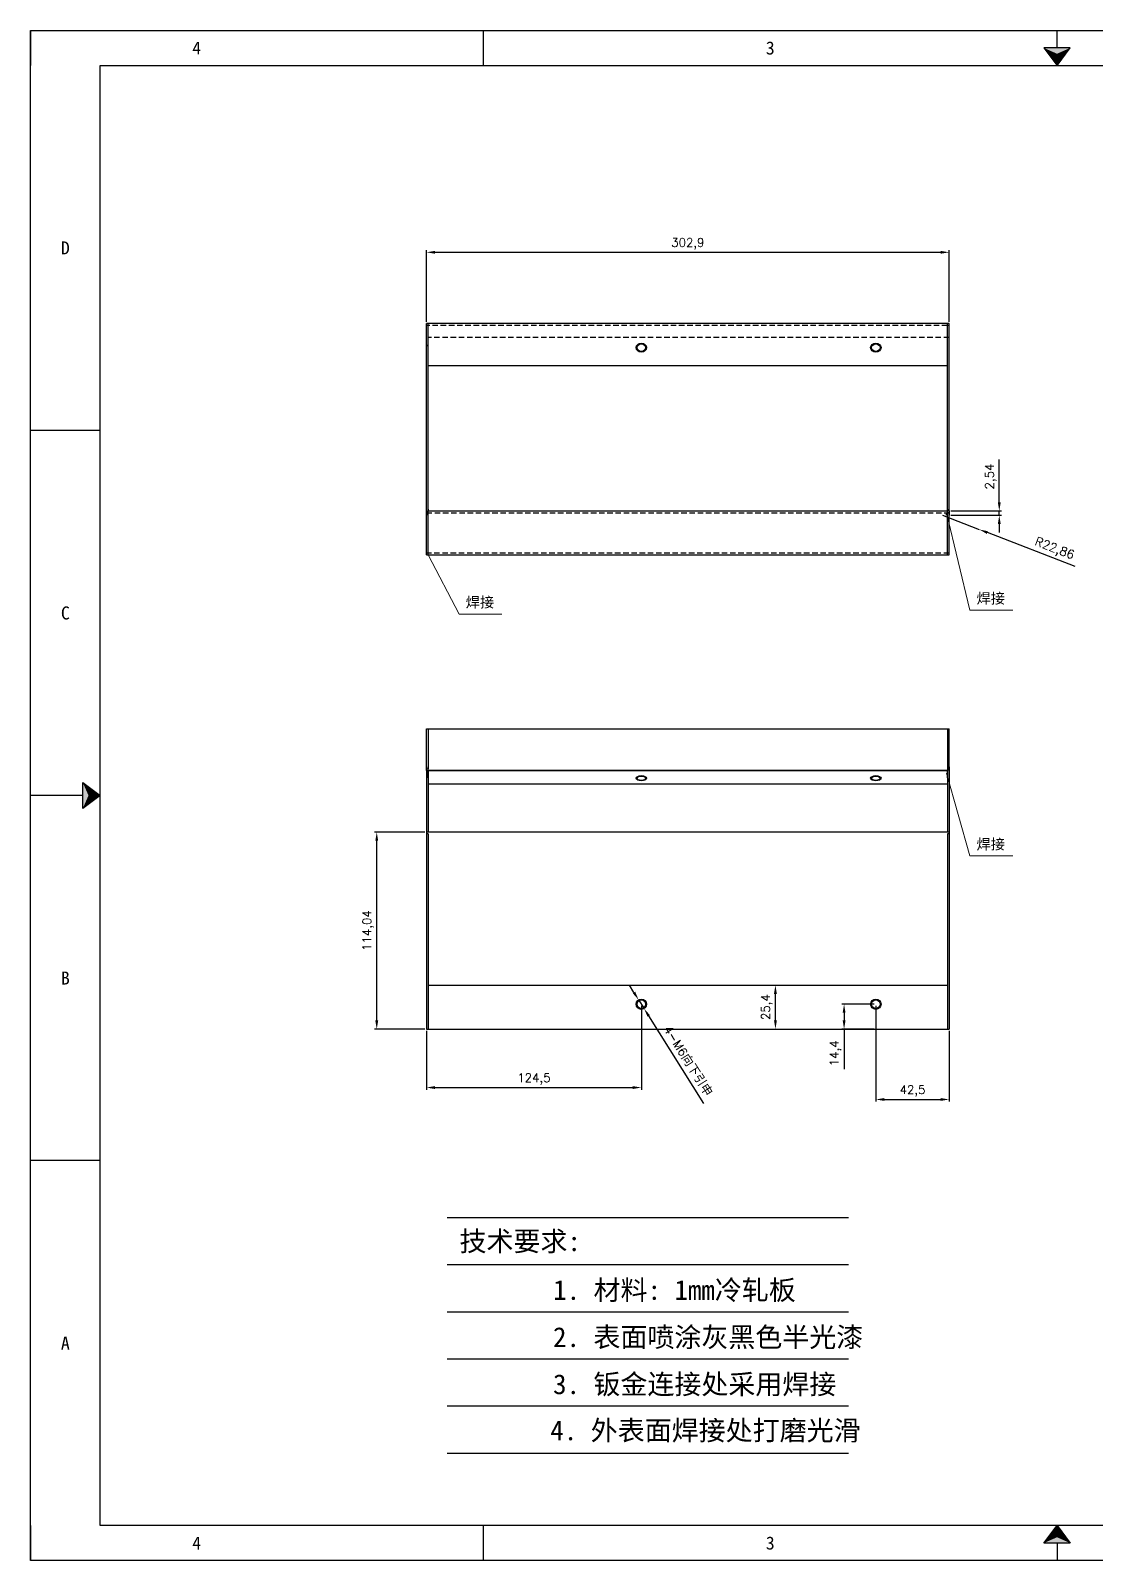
# Model space of a CAD drawing. Header units: millimetres. Extents: x -13830 to 10007, y -16942 to 55335.
# Drawn here: x 5191 to 5808, y 17546 to 18432 of the extents above; entities that cross this region are included whole.
import ezdxf
from ezdxf.enums import TextEntityAlignment as Align

# ---------------------------------------------------------------- set-up
doc = ezdxf.new("R2010")
doc.units = ezdxf.units.MM
doc.linetypes.add('DOT', pattern=[0.25, 0, -0.25])
doc.linetypes.add('HIDDEN2', pattern=[4.7625, 3.175, -1.5875])
doc.layers.add('dim', color=2, linetype='Continuous', lineweight=9)
doc.layers.add('hidden', color=3, linetype='HIDDEN2')
doc.layers.add('print', color=30, linetype='Continuous')
doc.styles.add('Dartop', font='')
doc.styles.add('HZ', font='')
doc.styles.add('hzHT', font='simhei.ttf')
doc.styles.get("Standard").update_dxf_attribs({"font": 'txt', "bigfont": 'gbcbig.shx'})
doc.styles.get('Dartop').set_extended_font_data('FangSong_GB2312')
doc.styles.get('HZ').set_extended_font_data('SimSun')
doc.dimstyles.new('small', dxfattribs={"dimtxt": 5, "dimasz": 5, "dimexe": 1.25, "dimexo": 1, "dimgap": 2, "dimtad": 1, "dimtxsty": 'Standard', "dimcen": 2.5, "dimadec": 0, "dimazin": 0, "dimtfac": 1, "dimtmove": 0, "dimatfit": 3, "dimfxl": 0, "dimarcsym": 0})

# ---------------------------------------------------------------- blocks, each defined once
blk = doc.blocks.new('*U5')
at = {"color": 254, "linetype": 'Continuous', "extrusion": (0, 0, -1)}
for points in [[(-17, 0.333), (-16.812, 0.25), (-17, 0.5)], [(-17, 0.333), (-17, 0.5), (-17.188, 0.25)], [(-17, 0.333), (-17.188, 0.25), (-16.812, 0.25)]]:
    blk.add_solid(points, dxfattribs=at)
blk = doc.blocks.new('*U6')
at = {"color": 254, "linetype": 'Continuous'}
for points in [[(17, 21.667), (17.188, 21.75), (16.812, 21.75)], [(17, 21.667), (16.812, 21.75), (17, 21.5)], [(17, 21.667), (17, 21.5), (17.188, 21.75)]]:
    blk.add_solid(points, dxfattribs=at)
blk = doc.blocks.new('*U3')
at = {"color": 254, "linetype": 'Continuous', "extrusion": (0, 0, -1)}
for points in [[(-0.833, 11), (-0.75, 10.812), (-0.75, 11.188)], [(-0.833, 11), (-0.75, 11.188), (-1, 11)], [(-0.833, 11), (-1, 11), (-0.75, 10.812)]]:
    blk.add_solid(points, dxfattribs=at)
blk = doc.blocks.new('*D39')
at = {"layer": 'Defpoints', "color": 0, "transparency": 16777216}
for p in [(5719.69, 18151.22), (5741.02, 18143.02)]:
    blk.add_point(p, dxfattribs=at)
at = {"layer": 'dim', "color": 0, "lineweight": -2, "transparency": 16777216}
for p, q in [((5719.69, 18151.22), (5741.02, 18143.02)), ((5796.65, 18121.64), (5745.69, 18141.22))]:
    blk.add_line(p, q, dxfattribs=at)
at = {"layer": 'dim', "color": 0, "transparency": 16777216}
blk.add_solid([(5745.99, 18142), (5745.39, 18140.45), (5741.02, 18143.02)], dxfattribs=at)
at = {"layer": 'dim', "color": 0, "transparency": 16777216, "insert": (5784.49, 18131.58), "char_height": 5, "attachment_point": 5, "rotation": 338.97382}
blk.add_mtext('R22,86', dxfattribs=at)
blk = doc.blocks.new('*D37')
at = {"layer": 'Defpoints', "color": 0, "transparency": 16777216}
for p in [(5723.55, 18153.76), (5752.59, 18153.76), (5723.55, 18151.22)]:
    blk.add_point(p, dxfattribs=at)
at = {"layer": 'dim', "color": 0, "lineweight": -2, "transparency": 16777216}
for p, q in [((5752.59, 18158.76), (5752.59, 18183.59)), ((5724.55, 18153.76), (5753.84, 18153.76)), ((5752.59, 18151.22), (5752.59, 18153.76)), ((5724.55, 18151.22), (5753.84, 18151.22)), ((5752.59, 18146.22), (5752.59, 18141.22))]:
    blk.add_line(p, q, dxfattribs=at)
at = {"layer": 'dim', "color": 0, "transparency": 16777216}
for points in [[(5751.76, 18158.76), (5753.43, 18158.76), (5752.59, 18153.76)], [(5751.76, 18146.22), (5753.43, 18146.22), (5752.59, 18151.22)]]:
    blk.add_solid(points, dxfattribs=at)
at = {"layer": 'dim', "color": 0, "transparency": 16777216, "insert": (5747.68, 18173.68), "char_height": 5, "attachment_point": 5, "rotation": 90}
blk.add_mtext('2,54', dxfattribs=at)
blk = doc.blocks.new('*D38')
at = {"layer": 'Defpoints', "color": 0}
for p in [(5723.55, 18303.61), (5420.65, 18262.27), (5723.55, 18262.27)]:
    blk.add_point(p, dxfattribs=at)
at = {"layer": 'dim', "color": 0, "lineweight": -2}
for p, q in [((5420.65, 18263.27), (5420.65, 18304.86)), ((5425.65, 18303.61), (5718.55, 18303.61)), ((5723.55, 18263.27), (5723.55, 18304.86))]:
    blk.add_line(p, q, dxfattribs=at)
at = {"layer": 'dim', "color": 0}
for points in [[(5425.65, 18304.44), (5425.65, 18302.77), (5420.65, 18303.61)], [(5718.55, 18304.44), (5718.55, 18302.77), (5723.55, 18303.61)]]:
    blk.add_solid(points, dxfattribs=at)
at = {"layer": 'dim', "color": 0, "insert": (5572.1, 18308.52), "char_height": 5, "attachment_point": 5}
blk.add_mtext('302,9', dxfattribs=at)
blk = doc.blocks.new('*D32')
at = {"layer": 'Defpoints', "color": 0}
for p in [(5598.1, 17878.98), (5622.86, 17878.98), (5598.1, 17853.58)]:
    blk.add_point(p, dxfattribs=at)
at = {"layer": 'dim', "color": 0, "lineweight": -2}
for p, q in [((5599.1, 17878.98), (5624.11, 17878.98)), ((5622.86, 17858.58), (5622.86, 17873.98)), ((5599.1, 17853.58), (5624.11, 17853.58))]:
    blk.add_line(p, q, dxfattribs=at)
at = {"layer": 'dim', "color": 0}
for points in [[(5622.03, 17873.98), (5623.69, 17873.98), (5622.86, 17878.98)], [(5622.03, 17858.58), (5623.69, 17858.58), (5622.86, 17853.58)]]:
    blk.add_solid(points, dxfattribs=at)
at = {"layer": 'dim', "color": 0, "insert": (5617.94, 17866.28), "char_height": 5, "attachment_point": 5, "rotation": 90}
blk.add_mtext('25,4', dxfattribs=at)
blk = doc.blocks.new('*D33')
at = {"layer": 'Defpoints', "color": 0}
for p in [(5543.55, 17870.52), (5546.74, 17865.44)]:
    blk.add_point(p, dxfattribs=at)
at = {"layer": 'dim', "color": 0, "lineweight": -2}
for p, q in [((5540.89, 17874.76), (5538.23, 17878.99)), ((5543.55, 17870.52), (5546.74, 17865.44)), ((5581.33, 17810.44), (5549.41, 17861.21))]:
    blk.add_line(p, q, dxfattribs=at)
at = {"layer": 'dim', "color": 0}
for points in [[(5541.59, 17875.2), (5540.18, 17874.31), (5543.55, 17870.52)], [(5550.11, 17861.65), (5548.7, 17860.77), (5546.74, 17865.44)]]:
    blk.add_solid(points, dxfattribs=at)
at = {"layer": 'dim', "color": 0, "insert": (5572.1, 17835.04), "char_height": 5, "attachment_point": 5, "rotation": 302.16103}
blk.add_mtext('4-M6{\\fSimSun|b0|i0|c134|p2;向下引申}', dxfattribs=at)
blk = doc.blocks.new('*D34')
at = {"layer": 'Defpoints', "color": 0}
for p in [(5545.15, 17867.98), (5420.65, 17853.58), (5545.15, 17819.68)]:
    blk.add_point(p, dxfattribs=at)
at = {"layer": 'dim', "color": 0, "lineweight": -2}
for p, q in [((5545.15, 17866.98), (5545.15, 17818.43)), ((5420.65, 17852.58), (5420.65, 17818.43)), ((5425.65, 17819.68), (5540.15, 17819.68))]:
    blk.add_line(p, q, dxfattribs=at)
at = {"layer": 'dim', "color": 0}
for points in [[(5425.65, 17820.52), (5425.65, 17818.85), (5420.65, 17819.68)], [(5540.15, 17820.52), (5540.15, 17818.85), (5545.15, 17819.68)]]:
    blk.add_solid(points, dxfattribs=at)
at = {"layer": 'dim', "color": 0, "insert": (5482.9, 17824.6), "char_height": 5, "attachment_point": 5}
blk.add_mtext('124,5', dxfattribs=at)
blk = doc.blocks.new('*D35')
at = {"layer": 'Defpoints', "color": 0}
for p in [(5681.05, 17867.98), (5723.55, 17853.58), (5723.55, 17812.79)]:
    blk.add_point(p, dxfattribs=at)
at = {"layer": 'dim', "color": 0, "lineweight": -2}
for p, q in [((5681.05, 17866.98), (5681.05, 17811.54)), ((5723.55, 17852.58), (5723.55, 17811.54)), ((5686.05, 17812.79), (5718.55, 17812.79))]:
    blk.add_line(p, q, dxfattribs=at)
at = {"layer": 'dim', "color": 0}
for points in [[(5686.05, 17813.62), (5686.05, 17811.95), (5681.05, 17812.79)], [(5718.55, 17813.62), (5718.55, 17811.95), (5723.55, 17812.79)]]:
    blk.add_solid(points, dxfattribs=at)
at = {"layer": 'dim', "color": 0, "insert": (5702.3, 17817.7), "char_height": 5, "attachment_point": 5}
blk.add_mtext('42,5', dxfattribs=at)
blk = doc.blocks.new('*D36')
at = {"layer": 'Defpoints', "color": 0}
for p in [(5681.05, 17867.98), (5662.65, 17853.58), (5681.05, 17853.58)]:
    blk.add_point(p, dxfattribs=at)
at = {"layer": 'dim', "color": 0, "lineweight": -2}
for p, q in [((5680.05, 17867.98), (5661.4, 17867.98)), ((5662.65, 17862.98), (5662.65, 17858.58)), ((5680.05, 17853.58), (5661.4, 17853.58)), ((5662.65, 17853.58), (5662.65, 17830.42))]:
    blk.add_line(p, q, dxfattribs=at)
at = {"layer": 'dim', "color": 0}
for points in [[(5661.82, 17862.98), (5663.48, 17862.98), (5662.65, 17867.98)], [(5661.82, 17858.58), (5663.48, 17858.58), (5662.65, 17853.58)]]:
    blk.add_solid(points, dxfattribs=at)
at = {"layer": 'dim', "color": 0, "insert": (5657.73, 17839.5), "char_height": 5, "attachment_point": 5, "rotation": 90}
blk.add_mtext('14,4', dxfattribs=at)
blk = doc.blocks.new('*D259')
at = {"layer": 'Defpoints', "color": 0}
for p in [(5391.82, 17967.63), (5420.65, 17967.63), (5420.65, 17853.58)]:
    blk.add_point(p, dxfattribs=at)
at = {"layer": 'dim', "color": 0, "lineweight": -2}
for p, q in [((5419.65, 17967.63), (5390.57, 17967.63)), ((5391.82, 17858.58), (5391.82, 17962.63)), ((5419.65, 17853.58), (5390.57, 17853.58))]:
    blk.add_line(p, q, dxfattribs=at)
at = {"layer": 'dim', "color": 0}
for points in [[(5390.99, 17962.63), (5392.65, 17962.63), (5391.82, 17967.63)], [(5390.99, 17858.58), (5392.65, 17858.58), (5391.82, 17853.58)]]:
    blk.add_solid(points, dxfattribs=at)
at = {"layer": 'dim', "color": 0, "insert": (5386.9, 17910.6), "char_height": 5, "attachment_point": 5, "rotation": 90}
blk.add_mtext('114,04', dxfattribs=at)

msp = doc.modelspace()

# ---------------------------------------------------------------- linework, layer by layer
at = {"color": 0, "linetype": 'DOT'}
for p, q in [((5191.213, 18432.062), (6450.799, 18432.062)), ((5191.213, 17565.869), (5191.213, 18411.918)), ((6450.799, 17545.725), (5191.213, 17545.725))]:
    msp.add_line(p, q, dxfattribs=at)
at = {"color": 0}
for p, q in [((5191.213, 18432.062), (5191.213, 18411.918)), ((5453.67, 18411.918), (5453.67, 18432.062)), ((5786.046, 18421.99), (5786.046, 18432.062)), ((5231.501, 17565.869), (5231.501, 18411.918)), ((5231.501, 18411.918), (6430.655, 18411.918)), ((5231.501, 18200.406), (5191.213, 18200.406)), ((5221.429, 17988.894), (5191.213, 17988.894)), ((5231.501, 17777.381), (5191.213, 17777.381)), ((5191.213, 17565.869), (5191.213, 17545.725)), ((6430.655, 17565.869), (5231.501, 17565.869)), ((5453.67, 17545.725), (5453.67, 17565.869)), ((5786.046, 17555.797), (5786.046, 17545.725))]:
    msp.add_line(p, q, dxfattribs=at)
for p, q in [((5723.547, 18262.267), (5420.647, 18262.267)), ((5420.647, 18128.36), (5420.647, 18262.267)), ((5421.647, 18261.267), (5420.647, 18261.267)), ((5421.647, 18128.36), (5421.647, 18262.267)), ((5421.647, 18240.27), (5421.647, 18262.267)), ((5722.547, 18240.27), (5722.547, 18262.267)), ((5722.547, 18128.36), (5722.547, 18261.267)), ((5723.547, 18261.267), (5722.547, 18261.267)), ((5723.547, 18128.36), (5723.547, 18262.267)), ((5421.647, 18249.567), (5420.647, 18249.567)), ((5722.547, 18237.899), (5421.647, 18237.899)), ((5420.647, 18153.76), (5420.647, 18151.22)), ((5420.647, 18152.76), (5420.647, 18153.76)), ((5421.647, 18152.76), (5420.647, 18152.76)), ((5420.647, 18152.76), (5421.647, 18152.76)), ((5421.647, 18154.76), (5421.647, 18153.76)), ((5421.647, 18153.76), (5722.547, 18153.76)), ((5421.647, 18152.76), (5421.647, 18153.76)), ((5421.647, 18151.22), (5421.647, 18152.76)), ((5421.647, 18151.22), (5421.647, 18152.76)), ((5721.987, 18151.22), (5721.987, 18152.76)), ((5722.547, 18154.76), (5722.547, 18153.76)), ((5722.547, 18152.76), (5722.547, 18153.76)), ((5722.547, 18151.22), (5722.547, 18152.76)), ((5722.547, 18152.76), (5723.547, 18152.76)), ((5722.547, 18151.22), (5722.547, 18152.76)), ((5723.547, 18152.76), (5722.547, 18152.76)), ((5723.547, 18153.76), (5723.547, 18151.22)), ((5723.547, 18152.76), (5723.547, 18153.76)), ((5420.647, 18128.36), (5723.547, 18128.36)), ((5420.647, 18005.568), (5420.647, 17853.583)), ((5420.647, 18003.368), (5420.647, 17967.627)), ((5722.547, 18003.368), (5421.647, 18003.368)), ((5421.647, 17999.09), (5421.647, 18003.368)), ((5421.647, 18003.368), (5421.647, 17967.627)), ((5722.547, 17999.09), (5722.547, 18003.368)), ((5722.547, 18003.368), (5722.547, 17967.627)), ((5723.547, 18005.568), (5723.547, 17853.583)), ((5723.547, 18003.368), (5723.547, 17967.627)), ((5722.547, 17995.54), (5421.647, 17995.54)), ((5723.547, 17967.627), (5420.647, 17967.627)), ((5420.647, 17966.627), (5420.647, 17853.583)), ((5421.647, 17966.627), (5420.647, 17966.627)), ((5421.647, 17966.627), (5421.647, 17853.583)), ((5722.547, 17966.627), (5722.547, 17853.583)), ((5723.547, 17966.627), (5722.547, 17966.627)), ((5723.547, 17966.627), (5723.547, 17853.583)), ((5421.647, 17878.983), (5421.647, 17853.583)), ((5421.647, 17878.983), (5722.547, 17878.983)), ((5722.547, 17878.983), (5722.547, 17853.583)), ((5420.647, 17853.583), (5723.547, 17853.583))]:
    msp.add_line(p, q)
at = {"extrusion": (0, -0.5, 0.866025)}
for p, q in [((5420.647, 18027.525), (5723.547, 18027.525)), ((5420.647, 18003.368), (5420.647, 18027.525)), ((5421.647, 18027.525), (5421.647, 18004.234, 0.5)), ((5722.547, 18027.525), (5722.547, 18004.234, 0.5)), ((5723.547, 18003.368), (5723.547, 18027.525)), ((5421.647, 18004.234, 0.5), (5420.647, 18004.234, 0.5)), ((5420.647, 18003.368), (5722.547, 18003.368)), ((5421.647, 18005.568, 1.27), (5421.647, 18004.234, 0.5)), ((5722.547, 18005.568, 1.27), (5722.547, 18004.234, 0.5)), ((5722.547, 18004.234, 0.5), (5723.547, 18004.234, 0.5)), ((5722.547, 18004.234, 0.5), (5722.547, 18003.368)), ((5723.547, 18004.234, 0.5), (5722.547, 18004.234, 0.5)), ((5723.547, 18004.234, 0.5), (5723.547, 18003.368))]:
    msp.add_line(p, q, dxfattribs=at)
at = {"color": 0}
for points in [[(5786.046, 18411.918), (5793.6, 18421.99), (5778.492, 18421.99), (5786.046, 18411.918)], [(5231.501, 17988.894), (5221.429, 17981.34), (5221.429, 17996.448), (5231.501, 17988.894)], [(5786.046, 17565.869), (5793.6, 17555.797), (5778.492, 17555.797), (5786.046, 17565.869)]]:
    msp.add_lwpolyline(points, close=True, dxfattribs=at)
at = {"extrusion": (0, -0.5, 0.866025)}
for centre, radius in [((5545.147, 15803.544, -9124.181), 3), ((5545.147, 15803.544, -9124.181), 2.5), ((5681.047, 15803.544, -9124.181), 3), ((5681.047, 15803.544, -9124.181), 2.5)]:
    msp.add_circle(centre, radius, dxfattribs=at)
at = {"extrusion": (3.3896e-13, -0.866025, 0.5)}
for centre, radius in [((5545.147, 8999.459, -15587.521), 3), ((5545.147, 8999.459, -15587.521), 2.5), ((5681.047, 8999.459, -15587.521), 3), ((5681.047, 8999.459, -15587.521), 2.5)]:
    msp.add_circle(centre, radius, dxfattribs=at)
for centre, radius in [((5545.147, 17867.983), 3), ((5545.147, 17867.983), 2.5), ((5681.047, 17867.983), 3), ((5681.047, 17867.983), 2.5)]:
    msp.add_circle(centre, radius)
at = {"layer": 'Defpoints'}
for p, q in [((5432.709, 17744.425), (5665.228, 17744.425)), ((5432.709, 17717.125), (5665.228, 17717.125)), ((5432.709, 17717.125), (5665.228, 17717.125)), ((5432.709, 17689.825), (5665.228, 17689.825)), ((5432.709, 17662.525), (5665.228, 17662.525)), ((5432.709, 17635.225), (5665.228, 17635.225)), ((5432.709, 17607.925), (5665.228, 17607.925))]:
    msp.add_line(p, q, dxfattribs=at)
at = {"layer": 'dim'}
for p, q in [((5721.987, 18152.76), (5735.562, 18096.276, -22.86)), ((5421.647, 18128.36), (5439.525, 18094.033)), ((5439.525, 18094.033), (5464.341, 18094.033)), ((5735.562, 18096.276, -22.86), (5760.378, 18096.276, -22.86)), ((5721.987, 18001.914), (5735.562, 17953.852, -22.86)), ((5735.562, 17953.852, -22.86), (5760.378, 17953.852, -22.86))]:
    msp.add_line(p, q, dxfattribs=at)
at = {"layer": 'hidden'}
for p, q in [((5722.547, 18261.267), (5421.647, 18261.267)), ((5723.547, 18254.207), (5421.647, 18254.207)), ((5420.647, 18249.567), (5421.647, 18249.567)), ((5420.647, 18152.76), (5722.547, 18152.76)), ((5723.547, 18129.36), (5420.647, 18129.36))]:
    msp.add_line(p, q, dxfattribs=at)
at = {"layer": 'print'}
msp.add_lwpolyline([(5191.213, 18432.062), (6470.943, 18432.062), (6470.943, 17545.725), (5191.213, 17545.725)], close=True, dxfattribs=at)

# ---------------------------------------------------------------- block references
at = {"color": 0, "linetype": 'Continuous', "xscale": 40.28805309813855, "yscale": 40.28805309813855, "zscale": 40.28805309813855}
for name, p in [('*U6', (5101.149, 17545.725)), ('*U3', (5191.213, 17545.725)), ('*U5', (5101.149, 17545.725))]:
    msp.add_blockref(name, p, dxfattribs=at)

# ---------------------------------------------------------------- texts
at = {"color": 0}
for s, height, style, p in [('4', 7.554, 'Dartop', (5287.482, 18421.99)), ('3', 7.554, 'Dartop', (5619.858, 18421.99)), ('D', 7.554, 'Dartop', (5211.357, 18306.162)), ('焊接', 6.0432, 'hzHT', (5451.625, 18100.881)), ('焊接', 6.0432, 'hzHT', (5747.662, 18103.124, -22.86)), ('C', 7.554, 'Dartop', (5211.357, 18094.65)), ('焊接', 6.0432, 'hzHT', (5747.662, 17960.7, -22.86)), ('B', 7.554, 'Dartop', (5211.357, 17883.137)), ('A', 7.554, 'Dartop', (5211.357, 17671.625)), ('4', 7.554, 'Dartop', (5287.482, 17555.797)), ('3', 7.554, 'Dartop', (5619.858, 17555.797))]:
    msp.add_text(s, height=height, dxfattribs=dict(at, style=style)).set_placement(p, align=Align.MIDDLE_CENTER)
at = {"style": 'HZ'}
for s, p in [('技术要求:', (5474.936, 17730.647)), ('     1. 材料: 1mm冷轧板', (5544.87, 17702.404)), ('          2. 表面喷涂灰黑色半光漆', (5544.87, 17675.104)), ('        3. 钣金连接处采用焊接', (5544.87, 17647.804)), ('          4. 外表面焊接处打磨光滑', (5543.325, 17621.05))]:
    msp.add_text(s, height=11.466, dxfattribs=at).set_placement(p, align=Align.MIDDLE_CENTER)

# ---------------------------------------------------------------- dimensions: what is measured, and where the dimension line sits
at = {"layer": 'dim'}
for base, p1, p2, picture, middle in [((5723.547, 18303.607), (5420.647, 18262.267), (5723.547, 18262.267), '*D38', (5572.097, 18308.524)), ((5545.147, 17819.685), (5420.647, 17853.583), (5545.147, 17867.983), '*D34', (5482.897, 17824.601)), ((5723.547, 17812.786), (5681.047, 17867.983), (5723.547, 17853.583), '*D35', (5702.297, 17817.703))]:
    dim = msp.add_linear_dim(base=base, p1=p1, p2=p2, dimstyle='small', override={"dimpost": '\\X'}, dxfattribs=at)
    dim.commit()
    dim.dimension.update_dxf_attribs({"geometry": picture, "text_midpoint": middle})
for base, p1, p2, picture, middle in [((5752.595, 18153.76), (5723.547, 18151.22), (5723.547, 18153.76), '*D37', (5747.678, 18173.676)), ((5391.82, 17967.627), (5420.647, 17853.583), (5420.647, 17967.627), '*D259', (5386.903, 17910.605)), ((5622.861, 17878.983), (5598.097, 17853.583), (5598.097, 17878.983), '*D32', (5617.944, 17866.283)), ((5662.649, 17853.583), (5681.047, 17867.983), (5681.047, 17853.583), '*D36', (5657.732, 17839.499))]:
    dim = msp.add_linear_dim(base=base, p1=p1, p2=p2, angle=90, dimstyle='small', override={"dimpost": '\\X'}, dxfattribs=at)
    dim.commit()
    dim.dimension.update_dxf_attribs({"geometry": picture, "text_midpoint": middle})
dim = msp.add_radius_dim(center=(5719.687, 18151.22), mpoint=(5741.025, 18143.017), dimstyle='small', override={"dimpost": '\\X'}, dxfattribs=at)
dim.commit()
dim.dimension.update_dxf_attribs({"geometry": '*D39', "text_midpoint": (5782.728, 18126.987), "dimtype": 164})
dim = msp.add_diameter_dim_2p(p1=(5543.55, 17870.522), p2=(5546.744, 17865.443), text='4-M6{\\fSimSun|b0|i0|c134|p2;向下引申}', dimstyle='small', override={"dimpost": '\\X'}, dxfattribs=at)
dim.commit()
dim.dimension.update_dxf_attribs({"geometry": '*D33', "text_midpoint": (5567.627, 17832.231), "dimtype": 163})

doc.saveas('drawing.dxf')
